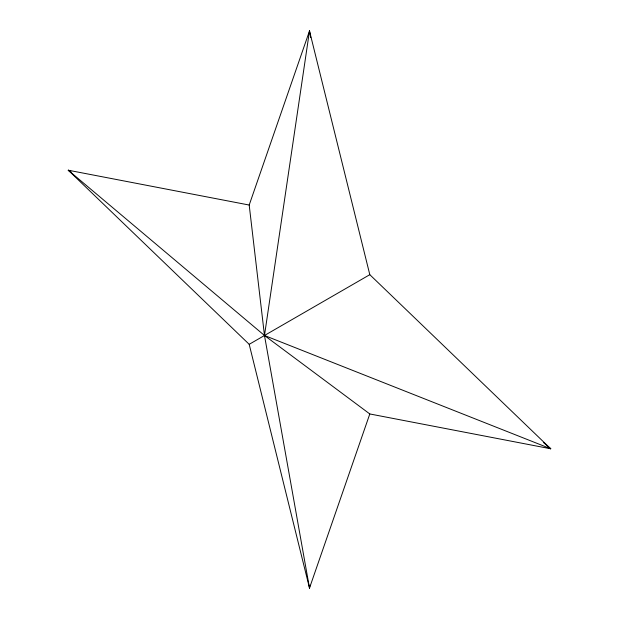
<?xml version="1.0" encoding="UTF-8"?>
<svg xmlns="http://www.w3.org/2000/svg" width="619" height="619" viewBox="0 0 619 619"><rect width="100%" height="100%" fill="white"/><g stroke="black" fill="none" stroke-linecap="round" stroke-linejoin="round"><path stroke-width="0.93" d="M310.769 37.573L309.5 30.95L264.483 335.49L309.5 588.05L369.806 413.956L264.483 335.49L68.268 170.225L249.194 205.044L264.483 335.49L550.732 448.775L369.806 274.681L309.5 30.95L249.194 205.044M70.976 171.27L68.268 170.225L249.194 344.319L309.5 588.05L309.949 585.187M249.194 344.319L369.806 274.681M369.806 413.956L550.732 448.775L543.436 442.469M68.268 170.225L69.947 171.192M549.053 447.808L550.732 448.775M309.5 30.95L309.5 32.884M309.5 586.123L309.5 588.05"/></g></svg>
